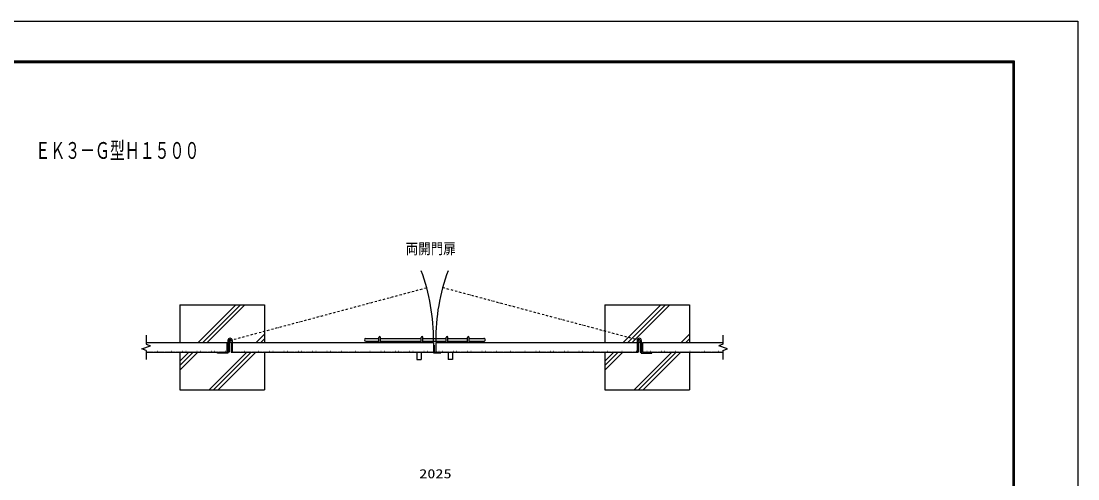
# Model space of a CAD drawing. Units: millimetres, scale not verified. Extents: x -4455 to 4455, y -3150 to 3150.
# Drawn here: x -530 to 4455, y 990 to 3150 of the extents above; entities that cross this region are included whole.
import ezdxf
from ezdxf.enums import TextEntityAlignment as Align

# ---------------------------------------------------------------- set-up
doc = ezdxf.new("R2010")
doc.units = ezdxf.units.MM
doc.header["$LTSCALE"] = 20
doc.linetypes.add('USER1', pattern=[0.26, 0.01, -0.25])
doc.linetypes.add('USER2', pattern=[1.01, 0.5, -0.25, 0.01, -0.25])
for name, color, linetype, lineweight in [('0-0_1', 7, 'Continuous', 25), ('0-3_EXTCNT-L', 1, 'Continuous', 25), ('0-6_WAKU', 7, 'Continuous', 25)]:
    doc.layers.add(name, color=color, linetype=linetype, lineweight=lineweight)
doc.layers.add('0-1_10', color=4, linetype='Continuous')
doc.styles.add('ＭＳ ゴシック', font='')
doc.styles.get('ＭＳ ゴシック').set_extended_font_data('MS Gothic')

msp = doc.modelspace()

# ---------------------------------------------------------------- linework, layer by layer
at = {"layer": '0-0_1', "color": 4, "linetype": 'USER2'}
for p, q in [((455.59, 1643.7), (1382.88, 1892.17)), ((2385.59, 1643.7), (1458.3, 1892.17))]:
    msp.add_line(p, q, dxfattribs=at)
at = {"layer": '0-0_1'}
for p, q in [((218.09, 1811.2), (618.09, 1811.2)), ((218.09, 1811.2), (218.09, 1633.7)), ((618.09, 1811.2), (618.09, 1633.7)), ((2223.09, 1811.2), (2623.09, 1811.2)), ((2223.09, 1811.2), (2223.09, 1633.7)), ((2623.09, 1811.2), (2623.09, 1633.7)), ((1095.85, 1652.7), (1157.59, 1652.7)), ((1157.59, 1633.7), (1157.59, 1657.93)), ((1165.59, 1633.7), (1165.59, 1657.93)), ((1165.59, 1652.7), (1357.59, 1652.7)), ((1357.59, 1633.7), (1357.59, 1657.93)), ((1365.59, 1633.7), (1365.59, 1657.93)), ((1365.59, 1652.7), (1475.59, 1652.7)), ((1475.59, 1633.7), (1475.59, 1657.93)), ((1483.59, 1633.7), (1483.59, 1657.93)), ((1483.59, 1652.7), (1575.59, 1652.7)), ((1575.59, 1633.7), (1575.59, 1657.93)), ((1583.59, 1633.7), (1583.59, 1657.93)), ((1583.59, 1652.7), (1652.84, 1652.7)), ((60.37, 1633.7), (439.59, 1633.7)), ((439.59, 1633.7), (439.59, 1588.7)), ((445.59, 1632.7), (439.59, 1632.7)), ((445.59, 1643.7), (445.59, 1582.71)), ((450.59, 1643.7), (450.59, 1588.7)), ((460.59, 1635.05), (460.59, 1588.7)), ((465.59, 1643.7), (465.59, 1588.7)), ((465.59, 1633.7), (1415.59, 1633.7)), ((1095.85, 1639.71), (1157.59, 1639.71)), ((1165.59, 1639.71), (1357.59, 1639.71)), ((1365.59, 1639.71), (1475.59, 1639.71)), ((1415.59, 1633.7), (1415.59, 1585.71)), ((1415.59, 1620.7), (1418.59, 1620.7)), ((1418.59, 1620.7), (1418.59, 1588.7)), ((1425.59, 1633.7), (2375.59, 1633.7)), ((1425.59, 1633.7), (1425.59, 1588.7)), ((1483.59, 1639.71), (1575.59, 1639.71)), ((1583.59, 1639.71), (1652.84, 1639.71)), ((2375.59, 1643.7), (2375.59, 1588.7)), ((2380.59, 1635.05), (2380.59, 1588.7)), ((2390.59, 1643.7), (2390.59, 1588.7)), ((2395.59, 1643.7), (2395.59, 1582.71)), ((2395.59, 1632.7), (2401.59, 1632.7)), ((2401.59, 1633.7), (2780.81, 1633.7)), ((2401.59, 1633.7), (2401.59, 1588.7)), ((60.37, 1588.7), (439.59, 1588.7)), ((218.09, 1588.7), (218.09, 1411.2)), ((450.59, 1588.7), (445.59, 1588.7)), ((460.59, 1588.7), (1415.59, 1588.7)), ((618.09, 1588.71), (618.09, 1411.21)), ((1336.95, 1588.7), (1336.95, 1553.19)), ((1336.95, 1553.19), (1356.95, 1553.19)), ((1356.95, 1588.7), (1356.95, 1553.19)), ((1418.59, 1588.7), (2380.59, 1588.7)), ((1484.24, 1588.7), (1484.24, 1553.19)), ((1504.24, 1553.19), (1484.24, 1553.19)), ((1504.24, 1588.7), (1504.24, 1553.19)), ((2223.09, 1588.7), (2223.09, 1411.2)), ((2390.59, 1588.7), (2395.59, 1588.7)), ((2401.59, 1588.7), (2780.81, 1588.7)), ((2623.09, 1588.71), (2623.09, 1411.21)), ((218.09, 1411.2), (618.09, 1411.2)), ((2223.09, 1411.2), (2623.09, 1411.2))]:
    msp.add_line(p, q, dxfattribs=at)
at = {"layer": '0-0_1', "color": 4}
for p, q in [((305.59, 1633.7), (483.09, 1811.2)), ((326.8, 1633.7), (504.3, 1811.21)), ((348.02, 1633.7), (525.51, 1811.21)), ((2310.59, 1633.7), (2488.09, 1811.2)), ((2331.81, 1633.7), (2509.31, 1811.21)), ((2353.02, 1633.7), (2530.52, 1811.21)), ((60.37, 1668.71), (60.37, 1625.59)), ((618.09, 1672.42), (579.38, 1633.7)), ((618.09, 1651.2), (600.59, 1633.7)), ((2623.09, 1672.42), (2584.38, 1633.7)), ((2623.09, 1651.2), (2605.59, 1633.7)), ((2780.81, 1668.71), (2780.81, 1625.59)), ((39.24, 1603.51), (80.14, 1618.4)), ((60.37, 1595.83), (39.24, 1603.51)), ((60.37, 1625.59), (80.14, 1618.4)), ((60.37, 1595.83), (60.37, 1553.7)), ((2780.81, 1625.59), (2761.04, 1618.4)), ((2801.94, 1603.51), (2761.04, 1618.4)), ((2780.81, 1595.83), (2801.94, 1603.51)), ((2780.81, 1595.83), (2780.81, 1553.7)), ((218.09, 1503.78), (303.02, 1588.7)), ((218.09, 1524.99), (281.8, 1588.7)), ((218.09, 1546.2), (260.59, 1588.7)), ((534.38, 1588.71), (356.88, 1411.2)), ((555.59, 1588.7), (378.09, 1411.2)), ((576.8, 1588.71), (399.3, 1411.2)), ((2223.09, 1503.78), (2308.02, 1588.7)), ((2223.09, 1524.99), (2286.81, 1588.7)), ((2223.09, 1546.2), (2265.59, 1588.7)), ((2539.38, 1588.71), (2361.88, 1411.2)), ((2560.59, 1588.7), (2383.09, 1411.2)), ((2581.81, 1588.71), (2404.31, 1411.2))]:
    msp.add_line(p, q, dxfattribs=at)
at = {"layer": '0-0_1', "linetype": 'USER1'}
for p, q in [((60.37, 1592.7), (439.59, 1592.7)), ((465.59, 1592.7), (1415.59, 1592.7)), ((1425.59, 1592.7), (2375.59, 1592.7)), ((2401.59, 1592.7), (2780.81, 1592.7))]:
    msp.add_line(p, q, dxfattribs=at)
at = {"layer": '0-0_1'}
for points in [[(445.59, 1582.71), (395.59, 1582.7), (395.59, 1588.7)], [(1415.59, 1585.7), (1450.59, 1585.7), (1450.59, 1588.7)], [(2395.59, 1582.71), (2445.59, 1582.7), (2445.59, 1588.7)]]:
    msp.add_lwpolyline(points, dxfattribs=at)
for centre in [(455.59, 1643.7), (2385.59, 1643.7)]:
    msp.add_circle(centre, 5, dxfattribs=at)
at = {"layer": '0-0_1', "color": 4}
for centre, start, end in [((455.59, 1643.7), 359.76138, 20.03543), ((2385.59, 1643.7), 159.96472, 180.23891)]:
    msp.add_arc(centre, 960, start, end, dxfattribs=at)
at = {"layer": '0-0_1'}
for centre, radius, start, end in [((455.59, 1643.7), 10, 0, 179.99992), ((1096.12, 1646.21), 6.51, 92.33841, 267.66562), ((1161.59, 1657.61), 4.02, 4.59605, 175.41039), ((1361.6, 1657.61), 4.02, 4.59605, 175.41039), ((1479.6, 1657.61), 4.02, 4.59605, 175.41039), ((1579.59, 1657.61), 4.02, 4.59605, 175.41039), ((1653.05, 1646.21), 6.5, 268.20886, 91.79516), ((2385.59, 1643.7), 10, 0, 179.99992), ((455.59, 1643.7), 10, 239.9998, 300.00027), ((2385.59, 1643.7), 10, 239.9998, 300.00027)]:
    msp.add_arc(centre, radius, start, end, dxfattribs=at)
at = {"layer": '0-6_WAKU', "color": 3}
msp.add_lwpolyline([(-4455, 3150), (4455, 3150), (4455, -3150), (-4455, -3150)], close=True, dxfattribs=at)
at = {"layer": '0-6_WAKU'}
for points in [[(-4155, 2962.5), (4155, 2962.5), (4155, -2962.5), (-4155, -2962.5)], [(-4153.13, 2960.62), (4153.12, 2960.62), (4153.12, -2960.63), (-4153.13, -2960.63)], [(-4151.25, 2958.75), (4151.25, 2958.75), (4151.25, -2958.75), (-4151.25, -2958.75)], [(-4149.38, 2956.87), (4149.37, 2956.87), (4149.37, -2956.88), (-4149.38, -2956.88)], [(-4147.5, 2955), (4147.5, 2955), (4147.5, -2955), (-4147.5, -2955)]]:
    msp.add_lwpolyline(points, close=True, dxfattribs=at)

# ---------------------------------------------------------------- texts
at = {"layer": '0-0_1', "color": 4, "style": 'ＭＳ ゴシック', "width": 0.85}
msp.add_text('両開門扉', height=50.88, dxfattribs=at).set_placement((1284.09, 2035.56), align=Align.BOTTOM_LEFT)
at = {"layer": '0-1_10', "style": 'ＭＳ ゴシック', "width": 0.65}
msp.add_text('ＥＫ３－Ｇ型Ｈ１５００', height=79.34, dxfattribs=at).set_placement((-463.05, 2476.3), align=Align.BOTTOM_LEFT)
at = {"layer": '0-3_EXTCNT-L', "color": 3, "style": 'ＭＳ ゴシック', "width": 1.3}
msp.add_text('2025', height=43.26, dxfattribs=at).set_placement((1347.73, 980.09), align=Align.BOTTOM_LEFT)

doc.saveas('drawing.dxf')
